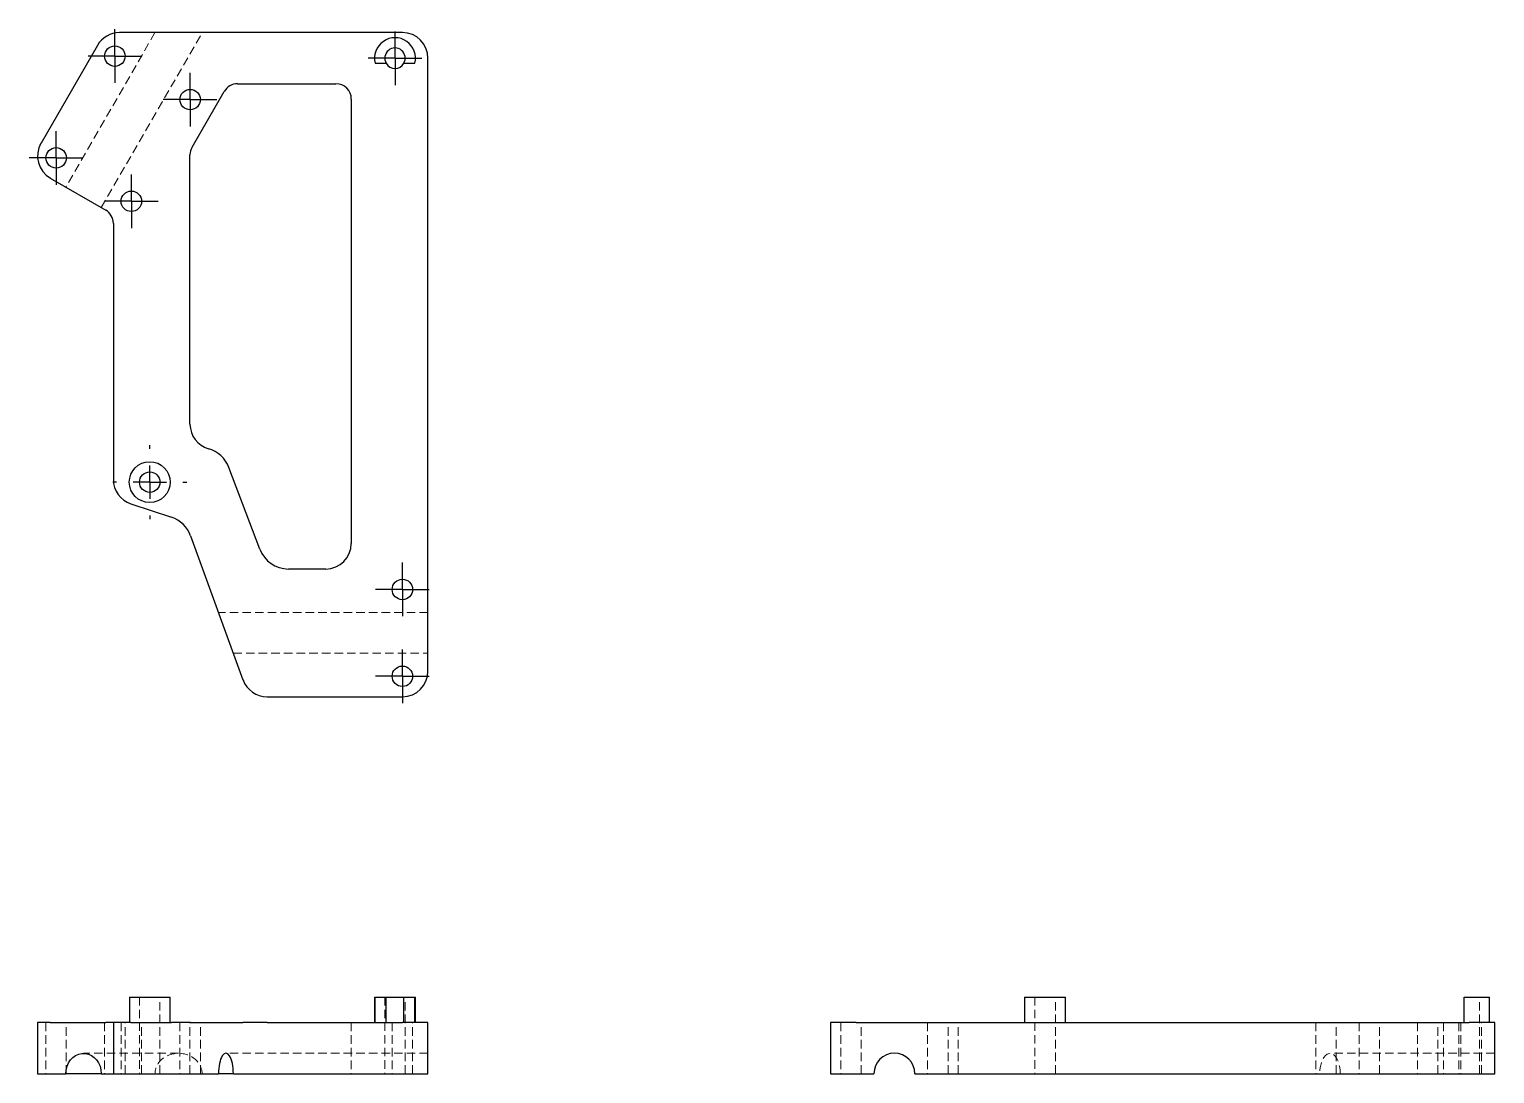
# Model space of a CAD drawing. Header units: millimetres. Extents: x 52 to 273, y 51 to 209.
import ezdxf

# ---------------------------------------------------------------- set-up
doc = ezdxf.new("R2010")
doc.units = ezdxf.units.MM
doc.linetypes.add('HIDDEN', pattern=[1.905, 1.27, -0.635])
doc.layers.add('10', color=7, linetype='Continuous')

# ---------------------------------------------------------------- blocks, each defined once
blk = doc.blocks.new('SW_CENTERMARKSYMBOL_0')
at = {"layer": '10', "color": 0}
for p, q in [((0, 2.5), (0, 4.04)), ((0, 0), (0, 2.5)), ((-2.5, 0), (-4.04, 0)), ((0, 0), (-2.5, 0)), ((0, 0), (0, -2.5)), ((0, 0), (2.5, 0)), ((2.5, 0), (4.04, 0)), ((0, -2.5), (0, -4.04))]:
    blk.add_line(p, q, dxfattribs=at)
blk = doc.blocks.new('SW_CENTERMARKSYMBOL_1')
at = {"layer": '10', "color": 0}
for p, q in [((0, 2.5), (0, 4.04)), ((0, 0), (0, 2.5)), ((-2.5, 0), (-4.04, 0)), ((0, 0), (-2.5, 0)), ((0, 0), (0, -2.5)), ((0, 0), (2.5, 0)), ((2.5, 0), (4.04, 0)), ((0, -2.5), (0, -4.04))]:
    blk.add_line(p, q, dxfattribs=at)
blk = doc.blocks.new('SW_CENTERMARKSYMBOL_2')
at = {"layer": '10', "color": 0}
for p, q in [((0, 5), (0, 5.58)), ((0, 0), (0, 2.5)), ((-5, 0), (-5.58, 0)), ((0, 0), (-2.5, 0)), ((0, 0), (0, -2.5)), ((0, 0), (2.5, 0)), ((5, 0), (5.58, 0)), ((0, -5), (0, -5.58))]:
    blk.add_line(p, q, dxfattribs=at)
blk = doc.blocks.new('SW_CENTERMARKSYMBOL_3')
at = {"layer": '10', "color": 0}
for p, q in [((0, 2.5), (0, 4.04)), ((0, 0), (0, 2.5)), ((-2.5, 0), (-4.04, 0)), ((0, 0), (-2.5, 0)), ((0, 0), (0, -2.5)), ((0, 0), (2.5, 0)), ((2.5, 0), (4.04, 0)), ((0, -2.5), (0, -4.04))]:
    blk.add_line(p, q, dxfattribs=at)
blk = doc.blocks.new('SW_CENTERMARKSYMBOL_4')
at = {"layer": '10', "color": 0}
for p, q in [((0, 2.5), (0, 4.04)), ((0, 0), (0, 2.5)), ((-2.5, 0), (-4.04, 0)), ((0, 0), (-2.5, 0)), ((0, 0), (0, -2.5)), ((0, 0), (2.5, 0)), ((2.5, 0), (4.04, 0)), ((0, -2.5), (0, -4.04))]:
    blk.add_line(p, q, dxfattribs=at)
blk = doc.blocks.new('SW_CENTERMARKSYMBOL_5')
at = {"layer": '10', "color": 0}
for p, q in [((0, 2.5), (0, 4.04)), ((0, 0), (0, 2.5)), ((-2.5, 0), (-4.04, 0)), ((0, 0), (-2.5, 0)), ((0, 0), (0, -2.5)), ((0, 0), (2.5, 0)), ((2.5, 0), (4.04, 0)), ((0, -2.5), (0, -4.04))]:
    blk.add_line(p, q, dxfattribs=at)
blk = doc.blocks.new('SW_CENTERMARKSYMBOL_6')
at = {"layer": '10', "color": 0}
for p, q in [((0, 2.5), (0, 4.04)), ((0, 0), (0, 2.5)), ((-2.5, 0), (-4.04, 0)), ((0, 0), (-2.5, 0)), ((0, 0), (0, -2.5)), ((0, 0), (2.5, 0)), ((2.5, 0), (4.04, 0)), ((0, -2.5), (0, -4.04))]:
    blk.add_line(p, q, dxfattribs=at)
blk = doc.blocks.new('SW_CENTERMARKSYMBOL_7')
at = {"layer": '10', "color": 0}
for p, q in [((0, 2.5), (0, 4.04)), ((0, 0), (0, 2.5)), ((-2.5, 0), (-4.04, 0)), ((0, 0), (-2.5, 0)), ((0, 0), (0, -2.5)), ((0, 0), (2.5, 0)), ((2.5, 0), (4.04, 0)), ((0, -2.5), (0, -4.04))]:
    blk.add_line(p, q, dxfattribs=at)

msp = doc.modelspace()

# ---------------------------------------------------------------- linework, layer by layer
at = {"color": 7, "linetype": 'HIDDEN', "lineweight": 18}
for p, q in [((71.29, 208), (57.87, 184.75)), ((63.19, 181.67), (78.4, 208)), ((112.39, 120.69), (80.85, 120.69)), ((83.09, 114.54), (112.39, 114.54)), ((68.96, 62.77), (68.96, 51.23)), ((72.04, 51.23), (72.04, 62.77)), ((105.89, 62.77), (105.89, 51.23)), ((108.96, 51.23), (108.96, 62.77)), ((203.77, 62.77), (203.77, 51.23)), ((206.85, 51.23), (206.85, 62.77)), ((270.69, 51.23), (270.69, 62.77)), ((54.87, 58.92), (54.87, 51.23)), ((57.94, 51.23), (57.94, 58.92)), ((63.71, 58.92), (63.71, 51.23)), ((66.19, 58.92), (66.19, 51.23)), ((66.79, 51.23), (66.79, 58.92)), ((69.27, 51.23), (69.27, 58.92)), ((75.04, 58.92), (75.04, 51.23)), ((76.56, 51.23), (76.56, 58.92)), ((78.12, 51.23), (78.12, 58.92)), ((100.85, 58.92), (100.85, 51.23)), ((107, 58.92), (107, 51.23)), ((110.08, 51.23), (110.08, 58.92)), ((174.54, 58.92), (174.54, 51.23)), ((177.62, 51.23), (177.62, 58.92)), ((187.62, 58.92), (187.62, 51.23)), ((190.69, 51.23), (190.69, 58.92)), ((192.23, 51.23), (192.23, 58.92)), ((246.06, 58.92), (246.06, 51.23)), ((249.14, 51.23), (249.14, 58.92)), ((252.6, 58.92), (252.6, 51.23)), ((255.68, 51.23), (255.68, 58.92)), ((261.39, 58.92), (261.39, 51.23)), ((264.46, 51.23), (264.46, 58.92)), ((265.31, 58.92), (265.31, 51.23)), ((267.62, 58.92), (267.62, 51.23)), ((267.92, 58.92), (267.92, 51.23)), ((271, 51.23), (271, 58.92)), ((74.84, 54.31), (60.53, 54.31)), ((112.39, 54.31), (81.97, 54.31)), ((273, 54.31), (248.21, 54.31))]:
    msp.add_line(p, q, dxfattribs=at)
at = {"color": 7, "linetype": 'Continuous', "lineweight": 25}
for p, q in [((108.54, 208), (65.96, 208)), ((62.63, 206.08), (54.13, 191.35)), ((104.45, 203.38), (106.09, 203.38)), ((108.76, 203.38), (110.4, 203.38)), ((112.39, 111.85), (112.39, 204.15)), ((76.87, 190.74), (81.73, 199.15)), ((83.73, 200.31), (98.54, 200.31)), ((100.85, 198), (100.85, 131.08)), ((76.56, 149.04), (76.56, 189.58)), ((55.53, 186.09), (63.87, 181.28)), ((65.02, 179.28), (65.02, 140.71)), ((87.07, 130.22), (82.42, 142.53)), ((67.65, 137.06), (73.77, 135.03)), ((76.65, 132.23), (84.54, 110.53)), ((97, 127.23), (91.39, 127.23)), ((88.16, 108), (108.54, 108)), ((67.43, 62.77), (67.43, 58.92)), ((67.43, 62.77), (73.58, 62.77)), ((73.58, 58.92), (73.58, 62.77)), ((104.35, 62.77), (104.35, 58.92)), ((104.35, 62.77), (104.45, 62.77)), ((104.45, 58.92), (104.45, 62.77)), ((104.45, 62.77), (106.09, 62.77)), ((106.09, 58.92), (106.09, 62.77)), ((106.09, 62.77), (108.76, 62.77)), ((108.76, 58.92), (108.76, 62.77)), ((108.76, 62.77), (110.4, 62.77)), ((110.4, 58.92), (110.4, 62.77)), ((110.4, 62.77), (110.5, 62.77)), ((110.5, 58.92), (110.5, 62.77)), ((202.23, 62.77), (202.23, 58.92)), ((202.23, 62.77), (208.38, 62.77)), ((208.38, 58.92), (208.38, 62.77)), ((268.38, 58.92), (268.38, 62.77)), ((268.38, 62.77), (272.23, 62.77)), ((272.23, 58.92), (272.23, 62.77)), ((53.61, 58.92), (53.61, 51.23)), ((55.53, 58.92), (53.61, 58.92)), ((55.53, 58.92), (63.87, 58.92)), ((65.02, 58.92), (63.87, 58.92)), ((65.02, 58.92), (65.02, 51.23)), ((67.65, 58.92), (65.02, 58.92)), ((67.65, 58.92), (73.77, 58.92)), ((76.65, 58.92), (73.77, 58.92)), ((76.65, 58.92), (84.54, 58.92)), ((88.16, 58.92), (84.54, 58.92)), ((88.16, 58.92), (108.54, 58.92)), ((112.39, 58.92), (108.54, 58.92)), ((112.39, 51.23), (112.39, 58.92)), ((173, 58.92), (173, 51.23)), ((176.85, 58.92), (173, 58.92)), ((176.85, 58.92), (269.15, 58.92)), ((273, 58.92), (269.15, 58.92)), ((273, 51.23), (273, 58.92)), ((53.61, 51.23), (55.53, 51.23)), ((55.53, 51.23), (57.87, 51.23)), ((63.19, 51.23), (57.87, 51.23)), ((63.19, 51.23), (63.87, 51.23)), ((63.87, 51.23), (65.02, 51.23)), ((65.02, 51.23), (67.65, 51.23)), ((67.65, 51.23), (73.77, 51.23)), ((73.77, 51.23), (76.65, 51.23)), ((76.65, 51.23), (80.85, 51.23)), ((83.09, 51.23), (80.85, 51.23)), ((83.09, 51.23), (84.54, 51.23)), ((84.54, 51.23), (88.16, 51.23)), ((88.16, 51.23), (108.54, 51.23)), ((108.54, 51.23), (112.39, 51.23)), ((173, 51.23), (176.85, 51.23)), ((176.85, 51.23), (179.54, 51.23)), ((185.69, 51.23), (269.15, 51.23)), ((269.15, 51.23), (273, 51.23))]:
    msp.add_line(p, q, dxfattribs=at)
at = {"color": 7, "linetype": 'Continuous', "lineweight": 25, "flags": 128}
msp.add_lwpolyline([(57.87, 51.23), (57.91, 51.8), (58.05, 52.34), (58.26, 52.85), (58.56, 53.3), (58.92, 53.69), (59.34, 53.99), (59.8, 54.19), (60.28, 54.29), (60.78, 54.29), (61.26, 54.19), (61.72, 53.99), (62.14, 53.69), (62.5, 53.3), (62.8, 52.85), (63.02, 52.34), (63.15, 51.8), (63.19, 51.23)], dxfattribs=at)
at = {"color": 7, "linetype": 'HIDDEN', "lineweight": 18, "flags": 128}
msp.add_lwpolyline([(249.75, 51.23), (249.72, 51.8), (249.64, 52.34), (249.52, 52.85), (249.34, 53.3), (249.13, 53.69), (248.89, 53.99), (248.63, 54.19), (248.35, 54.29), (248.07, 54.29), (247.79, 54.19), (247.52, 53.99), (247.28, 53.69), (247.07, 53.3), (246.9, 52.85), (246.77, 52.34), (246.69, 51.8), (246.67, 51.23)], dxfattribs=at)
at = {"color": 7, "linetype": 'Continuous', "lineweight": 25}
for centre, radius in [((65.25, 204.46), 1.54), ((76.58, 197.92), 1.54), ((56.41, 189.14), 1.54), ((67.73, 182.6), 1.54), ((70.5, 140.31), 3.08), ((70.5, 140.31), 1.54), ((108.54, 124.15), 1.54), ((108.54, 111.08), 1.54)]:
    msp.add_circle(centre, radius, dxfattribs=at)
for centre, radius, start, end in [((65.96, 204.15), 3.85, 90, 150), ((108.54, 204.15), 3.85, 0, 90), ((107.43, 204.15), 3.08, 345.5225, 194.4775), ((107.43, 204.15), 1.54, 330, 210), ((107.43, 204.15), 1.54, 210, 330), ((83.73, 198), 2.31, 90, 150), ((98.54, 198), 2.31, 0, 90), ((57.46, 189.42), 3.85, 150, 240), ((78.87, 189.58), 2.31, 150, 180), ((62.71, 179.28), 2.31, 0, 60), ((80.41, 149.04), 3.85, 180, 254.1943), ((78.1, 140.9), 4.62, 20.6893, 74.1943), ((68.87, 140.71), 3.85, 180, 251.6193), ((72.31, 130.65), 4.62, 20, 71.6193), ((91.39, 131.85), 4.62, 200.6893, 270), ((97, 131.08), 3.85, 270, 0), ((88.16, 111.85), 3.85, 200, 270), ((108.54, 111.85), 3.85, 270, 0), ((182.62, 51.23), 3.08, 0, 180)]:
    msp.add_arc(centre, radius, start, end, dxfattribs=at)
at = {"color": 7, "linetype": 'HIDDEN', "lineweight": 18}
msp.add_ellipse((74.84, 51.23), major_axis=(3.55, 0), ratio=0.866025, start_param=0, end_param=3.141593, dxfattribs=at)
at = {"color": 7, "linetype": 'Continuous', "lineweight": 25}
msp.add_ellipse((81.97, 51.23), major_axis=(0, 3.08), ratio=0.36397, start_param=4.712389, end_param=7.853982, dxfattribs=at)

# ---------------------------------------------------------------- block references
at = {"layer": '10'}
for name, p in [('SW_CENTERMARKSYMBOL_0', (65.25, 204.46)), ('SW_CENTERMARKSYMBOL_3', (107.43, 204.15)), ('SW_CENTERMARKSYMBOL_7', (76.58, 197.92)), ('SW_CENTERMARKSYMBOL_1', (56.41, 189.14)), ('SW_CENTERMARKSYMBOL_5', (67.73, 182.6)), ('SW_CENTERMARKSYMBOL_2', (70.5, 140.31)), ('SW_CENTERMARKSYMBOL_6', (108.54, 124.15)), ('SW_CENTERMARKSYMBOL_4', (108.54, 111.08))]:
    msp.add_blockref(name, p, dxfattribs=at)

doc.saveas('drawing.dxf')
